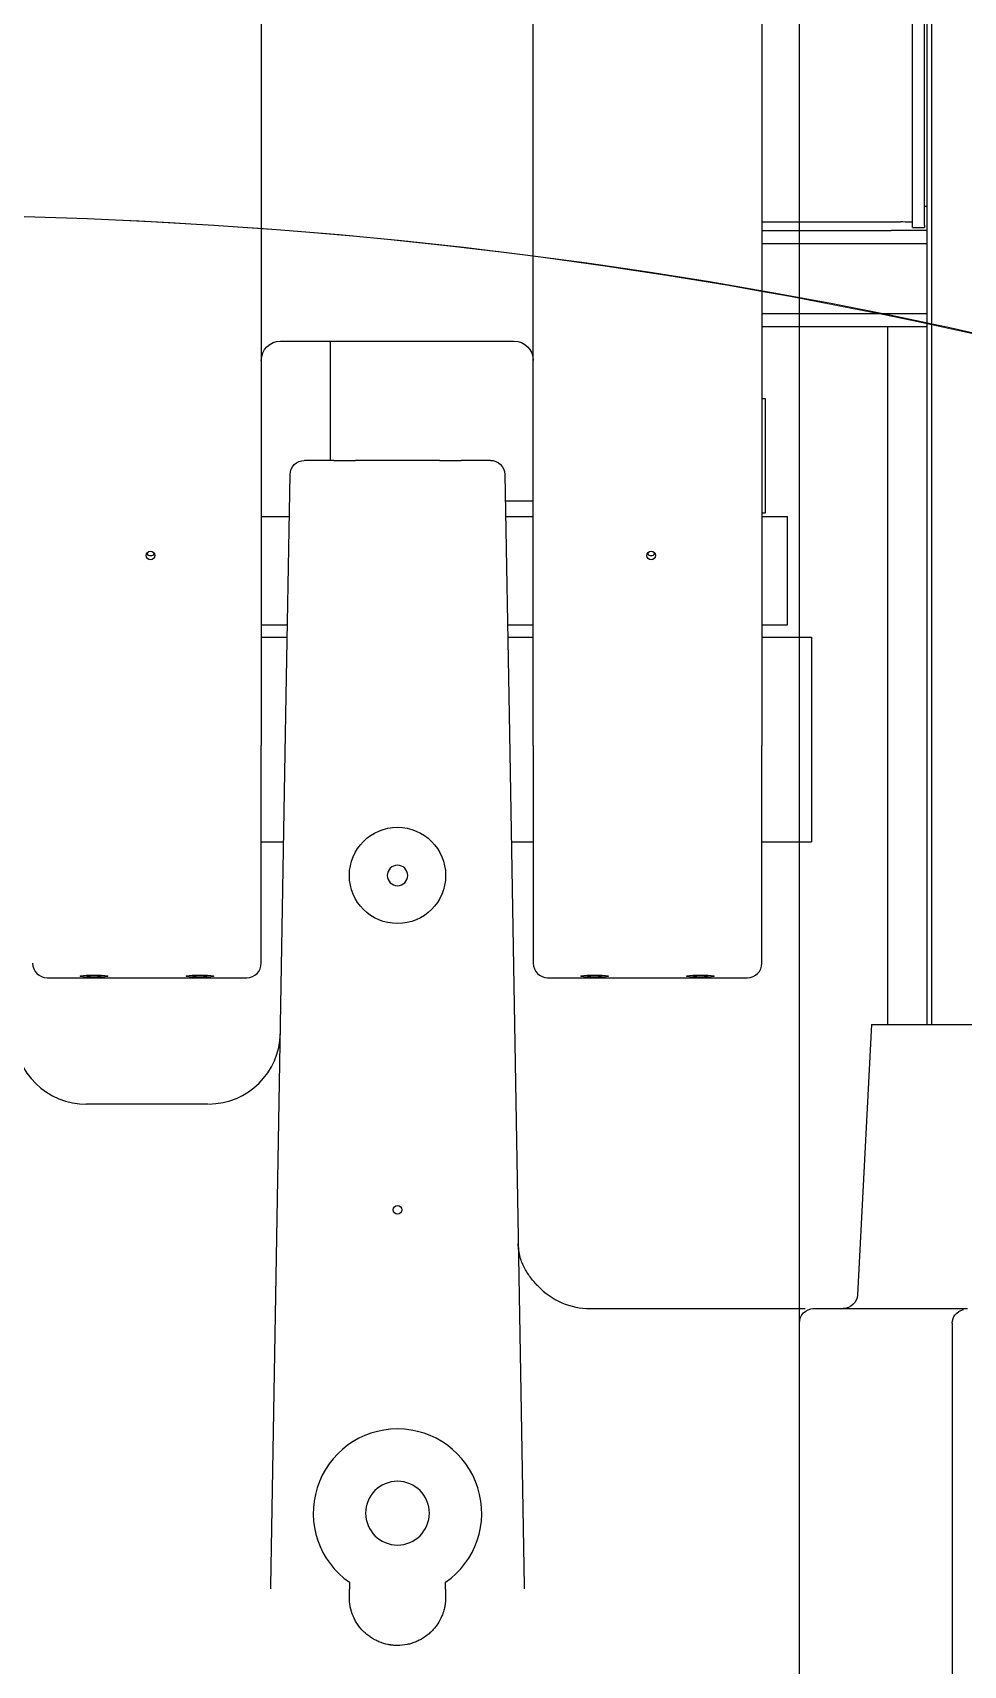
# Model space of a CAD drawing. Header units: millimetres. Extents: x 10462777 to 22643323, y 453826 to 1389191.
# Drawn here: x 11299397 to 11299784, y 598329 to 599007 of the extents above; entities that cross this region are included whole.
import ezdxf

# ---------------------------------------------------------------- set-up
doc = ezdxf.new("R2010")
doc.units = ezdxf.units.MM
doc.header["$LTSCALE"] = 200
doc.header["$MEASUREMENT"] = 0
doc.linetypes.add('PHANTOM', pattern=[2.5, 1.25, -0.25, 0.25, -0.25, 0.25, -0.25])
doc.layers.get('0').update_dxf_attribs({"linetype": 'CONTINUOUS'})
doc.layers.add('2', color=2, linetype='CONTINUOUS')
doc.layers.add('DV1_DEFAULT', color=7, linetype='CONTINUOUS')
doc.layers.add('LAYOUT', color=8, linetype='CONTINUOUS', lineweight=25)
doc.layers.add('TOP$23', color=7, linetype='CONTINUOUS', true_color=0xffffff)

# ---------------------------------------------------------------- blocks, each defined once
blk = doc.blocks.new('r710ic')
at = {"layer": 'DV1_DEFAULT', "color": 7, "linetype": 'Continuous', "lineweight": 0}
blk.add_arc((272041.37, 104232.63), 2050.12, 337.10565, 23.79911, dxfattribs=at)
at = {"layer": 'LAYOUT', "color": 3}
blk.add_circle((272041.37, 104232.63), 2050.12, dxfattribs=at)
blk = doc.blocks.new('A$C7DA30AB0')
at = {"layer": 'LAYOUT', "color": 6, "linetype": 'PHANTOM'}
blk.add_circle((3030.45, 3025.99, 0), 2693.02, dxfattribs=at)

msp = doc.modelspace()

# ---------------------------------------------------------------- linework, layer by layer
at = {"layer": '2', "color": 252, "linetype": 'Continuous'}
for p, q in [((11299762.78953, 598927.0922, 0), (11299762.78953, 599320.30089, 0)), ((11299767.7896, 598927.0922, 0), (11299767.7896, 599320.30089, 0)), ((11299768.78961, 599320.24504, 0), (11299768.78961, 598594.85162, 0)), ((11299770.78964, 598594.84896, 0), (11299770.78964, 599320.27755, 0)), ((11299492.18568, 599302.40647, 0), (11299492.18568, 598710.86104, 0)), ((11299605.18729, 598710.86104, 0), (11299605.18729, 599302.40647, 0)), ((11299700.18864, 599302.40647, 0), (11299700.18864, 598710.86104, 0)), ((11299768.78961, 598934.7991, 0), (11299767.78954, 598934.7991, 0)), ((11299700.17748, 598928.34733, 0), (11299757.78946, 598928.34733, 0)), ((11299762.78953, 598926.09219, 0), (11299762.78953, 598927.0922, 0)), ((11299762.78953, 598926.09219, 0), (11299767.7896, 598926.09219, 0)), ((11299767.7896, 598927.0922, 0), (11299767.7896, 598926.09219, 0)), ((11299768.78301, 598919.29888, 0), (11299700.17273, 598919.29888, 0)), ((11299700.1772, 598924.79896, 0), (11299753.94321, 598924.79896, 0)), ((11299767.37881, 598924.79896, 0), (11299753.94101, 598924.79896, 0)), ((11299768.78961, 598924.79896, 0), (11299767.38399, 598924.79896, 0)), ((11299700.17273, 598890.29847, 0), (11299768.78301, 598890.29847, 0)), ((11299500.1858, 598878.83705, 0), (11299597.18718, 598878.83705, 0)), ((11299520.78609, 598878.83784, 0), (11299520.78609, 598829.2976, 0)), ((11299768.78396, 598884.79839, 0), (11299700.17368, 598884.79839, 0)), ((11299752.53938, 598594.7878, 0), (11299752.53938, 598884.77212, 0)), ((11299701.68866, 598854.8856, 0), (11299700.18864, 598854.8856, 0)), ((11299701.68866, 598849.53192, 0), (11299701.68866, 598854.8856, 0)), ((11299701.68866, 598831.63642, 0), (11299701.68866, 598849.53192, 0)), ((11299701.68866, 598825.02485, 0), (11299701.68866, 598831.63642, 0)), ((11299701.68866, 598807.46416, 0), (11299701.68866, 598825.02485, 0)), ((11299593.57531, 598812.47523, 0), (11299605.1887, 598812.47523, 0)), ((11299492.18424, 598805.94727, 0), (11299503.87651, 598805.94727, 0)), ((11299593.68618, 598805.94727, 0), (11299605.19219, 598805.94727, 0)), ((11299700.18864, 598807.42924, 0), (11299701.68866, 598807.42924, 0)), ((11299700.19049, 598805.94727, 0), (11299710.78879, 598805.94727, 0)), ((11299701.68866, 598807.46416, 0), (11299701.68866, 598807.42924, 0)), ((11299710.78879, 598760.94663, 0), (11299710.78879, 598805.94727, 0)), ((11299492.18424, 598760.94663, 0), (11299503.09083, 598760.94663, 0)), ((11299594.47306, 598760.94663, 0), (11299605.19219, 598760.94663, 0)), ((11299700.19049, 598760.94663, 0), (11299710.78879, 598760.94663, 0)), ((11299492.17404, 598755.79656, 0), (11299502.99193, 598755.79656, 0)), ((11299594.56058, 598755.79656, 0), (11299605.17791, 598755.79656, 0)), ((11299700.1795, 598755.79656, 0), (11299720.78893, 598755.79656, 0)), ((11299720.78893, 598755.79656, 0), (11299720.78893, 598670.79535, 0)), ((11299492.18568, 598620.29463, 0), (11299492.18568, 598710.86104, 0)), ((11299605.18729, 598710.86104, 0), (11299605.18729, 598620.29463, 0)), ((11299700.18864, 598620.29463, 0), (11299700.18864, 598710.86104, 0)), ((11299492.17404, 598670.79535, 0), (11299501.5173, 598670.79535, 0)), ((11299596.047, 598670.79535, 0), (11299605.17791, 598670.79535, 0)), ((11299700.1795, 598670.79535, 0), (11299720.78893, 598670.79535, 0)), ((11299403.18442, 598614.29455, 0), (11299486.1856, 598614.29455, 0)), ((11299611.18737, 598614.29455, 0), (11299694.18855, 598614.29455, 0))]:
    msp.add_line(p, q, dxfattribs=at)
at = {"layer": '2', "color": 124, "linetype": 'Continuous'}
for p, q in [((11299522.34371, 598829.2976, 0), (11299510.18212, 598829.2976, 0)), ((11299566.34434, 598829.2976, 0), (11299531.27925, 598829.2976, 0)), ((11299587.39085, 598829.2976, 0), (11299575.27988, 598829.2976, 0)), ((11299502.44216, 598723.67224, 0), (11299504.18295, 598823.40223, 0)), ((11299593.39002, 598823.40223, 0), (11299595.13082, 598723.67224, 0)), ((11299496.11946, 598361.44537, 0), (11299502.44216, 598723.67224, 0)), ((11299595.13082, 598723.67224, 0), (11299601.45351, 598361.44537, 0)), ((11299745.78929, 598594.79427, 0), (11299739.90307, 598482.47866, 0)), ((11299745.78929, 598594.79427, 0), (11300005.79298, 598594.79427, 0)), ((11299470.13522, 598561.7938, 0), (11299419.4348, 598561.7938, 0)), ((11299628.92145, 598476.7926, 0), (11299709.78877, 598476.7926, 0)), ((11299721.44003, 598476.7926, 0), (11299721.78895, 598476.7926, 0)), ((11299721.78895, 598476.7926, 0), (11299785.64923, 598476.7926, 0)), ((11299715.78886, 598346.04243, 0), (11299715.78886, 598470.79251, 0)), ((11299779.29829, 598470.79251, 0), (11299779.29829, 598267.00326, 0)), ((11299528.7862, 598363.06817, 0), (11299528.7862, 598360.25138, 0)), ((11299568.78677, 598360.25138, 0), (11299568.78677, 598363.06817, 0)), ((11299528.7862, 598356.79089, 0), (11299528.7862, 598360.25138, 0)), ((11299568.78677, 598360.25138, 0), (11299568.78677, 598356.79089, 0))]:
    msp.add_line(p, q, dxfattribs=at)
for centre, radius in [((11299548.78649, 598656.79515, 0), 20.00028), ((11299548.78649, 598517.79318, 0), 1.80003)]:
    msp.add_circle(centre, radius, dxfattribs=at)
at = {"layer": '2', "color": 124, "linetype": 'Continuous', "extrusion": (0, 0, -1)}
for centre, radius in [((-11299548.78649, 598656.79515, 0), 4.25006), ((-11299548.78649, 598391.79139, 0), 13.25019)]:
    msp.add_circle(centre, radius, dxfattribs=at)
at = {"layer": '2', "color": 252, "linetype": 'Continuous', "extrusion": (0, 0, -1)}
for centre, start, end in [((-11299500.1858, 598870.83693, 0), 0, 90), ((-11299597.18718, 598870.83693, 0), 90, 180)]:
    msp.add_arc(centre, 8.00011, start, end, dxfattribs=at)
at = {"layer": '2', "color": 124, "linetype": 'Continuous', "extrusion": (0, 0, -1)}
for centre, start, end in [((-11299510.18212, 598823.29752, 0), 0.99999996, 88.44733529), ((-11299587.39085, 598823.29752, 0), 90.00146294, 179.00000004), ((-11299733.91121, 598482.79268, 0), 183.00000004, 270), ((-11299721.78895, 598470.79251, 0), 0, 90)]:
    msp.add_arc(centre, 6.00009, start, end, dxfattribs=at)
at = {"layer": '2', "color": 252, "linetype": 'Continuous'}
for centre, start, end in [((11299403.18442, 598620.29463, 0), 180, 270), ((11299486.1856, 598620.29463, 0), 270, 0), ((11299611.18737, 598620.29463, 0), 180, 270), ((11299694.18855, 598620.29463, 0), 270, 0)]:
    msp.add_arc(centre, 6.00009, start, end, dxfattribs=at)
at = {"layer": '2', "color": 124, "linetype": 'Continuous'}
for centre, radius, start, end in [((11299419.4348, 598591.79423, 0), 30.00043, 180.99999996, 270.5142939), ((11299470.13522, 598591.79423, 0), 30.00043, 270.40924536, 359.00000004), ((11299628.92145, 598506.79302, 0), 30.00043, 223.3480506, 270), ((11299548.78649, 598391.79139, 0), 35.0005, 304.84990454, 235.15009546)]:
    msp.add_arc(centre, radius, start, end, dxfattribs=at)
at = {"layer": '2', "color": 252, "linetype": 'Continuous'}
for centre, major_axis, ratio, start_param, end_param in [((11299757.78946, 598928.2186, 0), (5.00007, 0), 0.025747205, 0, 1.570796327), ((11299446.18503, 598791.4739, 0), (-1.80003, 0), 0.994179885, 0.502554457, 2.639034506), ((11299654.18799, 598791.4739, 0), (-1.80003, 0), 0.994179885, 0.502554457, 2.639034506)]:
    msp.add_ellipse(centre, major_axis=major_axis, ratio=ratio, start_param=start_param, end_param=end_param, dxfattribs=at)
for centre in [(11299446.18503, 598789.75016, 0), (11299654.18799, 598789.75016, 0)]:
    msp.add_ellipse(centre, major_axis=(-1.80003, 0), ratio=0.994179885, dxfattribs=at)
at = {"layer": '2', "color": 172, "linetype": 'Continuous'}
for centre in [(11299421.18468, 598614.92022, 0), (11299424.18472, 598614.92022, 0), (11299465.1853, 598614.92022, 0), (11299468.18534, 598614.92022, 0), (11299629.18763, 598614.92022, 0), (11299632.18767, 598614.92022, 0), (11299673.18825, 598614.92022, 0), (11299676.1883, 598614.92022, 0)]:
    msp.add_ellipse(centre, major_axis=(4.25006, 0), ratio=0.107732801, dxfattribs=at)
at = {"layer": '2', "color": 124, "linetype": 'Continuous', "extrusion": (0, 0, -1)}
msp.add_ellipse((11299786.22659, 598470.79251, 0), major_axis=(6.9283, 0), ratio=0.866025404, start_param=3.141592654, end_param=4.372552071, dxfattribs=at)
at = {"layer": '2', "color": 124, "linetype": 'Continuous'}
for centre, major_axis, ratio, start_param, end_param in [((11299466.12372, 598361.97535, 0), (0.62667, 36.79324), 0.815260537, 4.683424297, 4.711870583), ((11299631.44917, 598361.97534, 0), (0.62668, -36.79318), 0.815259284, 4.712907246, 4.741353576)]:
    msp.add_ellipse(centre, major_axis=major_axis, ratio=ratio, start_param=start_param, end_param=end_param, dxfattribs=at)
for points, knots in [([(11299522.28611, 598829.2976, 0), (11299522.28604, 598829.29761, 0), (11299522.29312, 598829.29731, 0), (11299522.32204, 598829.2961, 0), (11299522.34386, 598829.2952, 0), (11299522.42996, 598829.29166, 0), (11299522.51489, 598829.28821, 0), (11299522.68384, 598829.28167, 0), (11299522.74755, 598829.27925, 0), (11299522.88686, 598829.27411, 0), (11299522.96246, 598829.27138, 0), (11299523.20672, 598829.26288, 0), (11299523.39264, 598829.25676, 0), (11299523.81248, 598829.24433, 0), (11299524.04013, 598829.2382, 0), (11299524.40557, 598829.22968, 0), (11299524.53149, 598829.22696, 0), (11299524.79173, 598829.22181, 0), (11299524.92662, 598829.21938, 0), (11299525.33557, 598829.21282, 0), (11299525.61607, 598829.20936, 0), (11299526.04849, 598829.20581, 0), (11299526.19492, 598829.2049, 0), (11299526.49044, 598829.20368, 0), (11299526.63773, 598829.20338, 0), (11299527.07826, 598829.20337, 0), (11299527.37017, 598829.20457, 0), (11299527.80529, 598829.20811, 0), (11299527.94998, 598829.20959, 0), (11299528.23204, 598829.21301, 0), (11299528.50846, 598829.21693, 0), (11299528.77375, 598829.22168, 0), (11299529.0334, 598829.2268, 0), (11299529.16101, 598829.22955, 0), (11299529.5307, 598829.23815, 0), (11299529.75746, 598829.24426, 0), (11299530.06894, 598829.25348, 0), (11299530.16796, 598829.25656, 0), (11299530.35608, 598829.26264, 0), (11299530.44475, 598829.26563, 0), (11299530.6902, 598829.27418, 0), (11299530.8286, 598829.27936, 0), (11299530.9982, 598829.28592, 0), (11299531.04858, 598829.28791, 0), (11299531.13464, 598829.29135, 0), (11299531.17042, 598829.29281, 0), (11299531.25641, 598829.29634, 0), (11299531.28579, 598829.29758, 0), (11299531.28623, 598829.2976, 0)], [0, 0, 0, 0, 0.031248885, 0.031248885, 0.062504139, 0.062504139, 0.125014648, 0.125014648, 0.156269902, 0.156269902, 0.187525156, 0.187525156, 0.250035664, 0.250035664, 0.312546172, 0.312546172, 0.343801426, 0.343801426, 0.375056681, 0.375056681, 0.437567189, 0.437567189, 0.468822443, 0.468822443, 0.500077697, 0.500077697, 0.562588205, 0.562588205, 0.59384346, 0.59384346, 0.625098714, 0.656353968, 0.656353968, 0.687609222, 0.687609222, 0.75011973, 0.75011973, 0.781374984, 0.781374984, 0.812630239, 0.812630239, 0.875140747, 0.875140747, 0.906396001, 0.906396001, 0.937651255, 0.937651255, 1, 1, 1, 1]), ([(11299566.28674, 598829.2976, 0), (11299566.28666, 598829.29761, 0), (11299566.29374, 598829.29731, 0), (11299566.32266, 598829.2961, 0), (11299566.34449, 598829.2952, 0), (11299566.43058, 598829.29166, 0), (11299566.51552, 598829.28821, 0), (11299566.68447, 598829.28167, 0), (11299566.74818, 598829.27925, 0), (11299566.88748, 598829.27411, 0), (11299566.96309, 598829.27138, 0), (11299567.20735, 598829.26288, 0), (11299567.39327, 598829.25676, 0), (11299567.8131, 598829.24433, 0), (11299568.04076, 598829.2382, 0), (11299568.4062, 598829.22968, 0), (11299568.53212, 598829.22696, 0), (11299568.79235, 598829.22181, 0), (11299568.92724, 598829.21938, 0), (11299569.33619, 598829.21282, 0), (11299569.6167, 598829.20936, 0), (11299570.04912, 598829.20581, 0), (11299570.19555, 598829.2049, 0), (11299570.49106, 598829.20368, 0), (11299570.63835, 598829.20338, 0), (11299571.07889, 598829.20337, 0), (11299571.37079, 598829.20457, 0), (11299571.80591, 598829.20811, 0), (11299571.9506, 598829.20959, 0), (11299572.23267, 598829.21301, 0), (11299572.50908, 598829.21693, 0), (11299572.77437, 598829.22168, 0), (11299573.03403, 598829.2268, 0), (11299573.16163, 598829.22955, 0), (11299573.53132, 598829.23815, 0), (11299573.75809, 598829.24426, 0), (11299574.06957, 598829.25348, 0), (11299574.16858, 598829.25656, 0), (11299574.3567, 598829.26264, 0), (11299574.44537, 598829.26563, 0), (11299574.69083, 598829.27418, 0), (11299574.82922, 598829.27936, 0), (11299574.99883, 598829.28592, 0), (11299575.0492, 598829.28791, 0), (11299575.13526, 598829.29135, 0), (11299575.17104, 598829.29281, 0), (11299575.25704, 598829.29634, 0), (11299575.28641, 598829.29758, 0), (11299575.28686, 598829.2976, 0)], [0, 0, 0, 0, 0.031248879, 0.031248879, 0.062504133, 0.062504133, 0.125014642, 0.125014642, 0.156269896, 0.156269896, 0.187525151, 0.187525151, 0.25003566, 0.25003566, 0.312546168, 0.312546168, 0.343801423, 0.343801423, 0.375056677, 0.375056677, 0.437567186, 0.437567186, 0.46882244, 0.46882244, 0.500077695, 0.500077695, 0.562588203, 0.562588203, 0.593843458, 0.593843458, 0.625098712, 0.656353966, 0.656353966, 0.687609221, 0.687609221, 0.75011973, 0.75011973, 0.781374984, 0.781374984, 0.812630238, 0.812630238, 0.875140747, 0.875140747, 0.906396002, 0.906396002, 0.937651256, 0.937651256, 1, 1, 1, 1]), ([(11299607.10522, 598486.19988, 0), (11299606.13944, 598487.22302, 0), (11299605.16464, 598488.32045, 0), (11299603.31514, 598490.7233, 0), (11299602.4392, 598492.02824, 0), (11299601.28357, 598494.20008, 0), (11299600.92362, 598494.96349, 0), (11299600.28309, 598496.54977, 0), (11299600.00151, 598497.37369, 0), (11299599.29429, 598499.94597, 0), (11299599.00372, 598501.79397, 0), (11299598.96863, 598503.80392, 0)], [0, 0, 0, 0, 0.25, 0.25, 0.5, 0.5, 0.625, 0.625, 0.75, 0.75, 1, 1, 1, 1]), ([(11299709.78877, 598476.7926, 0), (11299709.94303, 598476.7926, 0), (11299710.09856, 598476.7926, 0), (11299710.40826, 598476.7926, 0), (11299710.87254, 598476.7926, 0), (11299711.33524, 598476.7926, 0), (11299712.2564, 598476.7926, 0), (11299712.86487, 598476.7926, 0), (11299714.65603, 598476.7926, 0), (11299715.8057, 598476.7926, 0), (11299717.34833, 598476.7926, 0), (11299717.81671, 598476.7926, 0), (11299718.25698, 598476.7926, 0)], [0, 0, 0, 0, 0.050695784, 0.050695784, 0.101391569, 0.202783137, 0.202783137, 0.405566275, 0.405566275, 0.81113255, 0.81113255, 1, 1, 1, 1]), ([(11299568.78677, 598356.79089, 0), (11299568.78677, 598356.12349, 0), (11299568.75346, 598355.46287, 0), (11299568.62315, 598354.15457, 0), (11299568.52616, 598353.5069, 0), (11299568.26942, 598352.22424, 0), (11299568.10969, 598351.58925, 0), (11299567.87023, 598350.80346, 0), (11299567.82034, 598350.6467, 0), (11299567.71654, 598350.33399, 0), (11299567.66258, 598350.17789, 0), (11299567.49552, 598349.71333, 0), (11299567.37703, 598349.40781, 0), (11299566.74979, 598347.90063, 0), (11299566.13779, 598346.75954, 0), (11299565.23662, 598345.41065, 0), (11299565.04951, 598345.14478, 0), (11299564.6613, 598344.62093, 0), (11299564.45986, 598344.36259, 0), (11299563.84058, 598343.6072, 0), (11299563.40608, 598343.12723, 0), (11299562.49452, 598342.21289, 0), (11299562.01745, 598341.77852, 0), (11299561.02008, 598340.95521, 0), (11299560.49979, 598340.56627, 0), (11299559.68537, 598340.01791, 0), (11299559.40786, 598339.84082, 0), (11299558.84755, 598339.50235, 0), (11299558.56401, 598339.34046, 0), (11299557.70332, 598338.87647, 0), (11299557.11613, 598338.59604, 0), (11299555.91465, 598338.09263, 0), (11299555.30037, 598337.86966, 0), (11299554.35783, 598337.57945, 0), (11299554.04012, 598337.4901, 0), (11299553.39743, 598337.32655, 0), (11299553.0717, 598337.25225, 0), (11299551.44422, 598336.92353, 0), (11299550.13322, 598336.79239, 0), (11299548.15332, 598336.78974, 0), (11299547.49111, 598336.82143, 0), (11299546.66044, 598336.90323, 0), (11299546.49414, 598336.92171, 0), (11299546.16334, 598336.96267, 0), (11299545.99856, 598336.98517, 0), (11299545.5061, 598337.05867, 0), (11299545.18027, 598337.11564, 0), (11299543.56323, 598337.43967, 0), (11299542.30807, 598337.82299, 0), (11299540.78619, 598338.45744, 0), (11299540.48364, 598338.59247, 0), (11299539.88951, 598338.87544, 0), (11299539.59724, 598339.02363, 0), (11299538.7344, 598339.4879, 0), (11299538.17778, 598339.82364, 0), (11299537.10054, 598340.54679, 0), (11299536.57992, 598340.9342, 0), (11299535.82594, 598341.5547, 0), (11299535.5789, 598341.76831, 0), (11299535.09481, 598342.20815, 0), (11299534.85919, 598342.43307, 0), (11299533.71236, 598343.58223, 0), (11299532.894, 598344.57946, 0), (11299531.99227, 598345.92487, 0), (11299531.81804, 598346.19894, 0), (11299531.48202, 598346.7573, 0), (11299531.31991, 598347.04218, 0), (11299530.85483, 598347.90851, 0), (11299530.57519, 598348.49737, 0), (11299529.82505, 598350.29741, 0), (11299529.4424, 598351.54177, 0), (11299529.11653, 598353.15598, 0), (11299529.05901, 598353.48207, 0), (11299528.95999, 598354.13916, 0), (11299528.91872, 598354.46857, 0), (11299528.81954, 598355.45939, 0), (11299528.7862, 598356.12338, 0), (11299528.7862, 598356.79089, 0)], [0, 0, 0, 0, 0.03125, 0.03125, 0.0625, 0.0625, 0.09375, 0.09375, 0.1015625, 0.1015625, 0.109375, 0.109375, 0.125, 0.125, 0.1875, 0.1875, 0.203125, 0.203125, 0.21875, 0.21875, 0.25, 0.25, 0.28125, 0.28125, 0.3125, 0.3125, 0.328125, 0.328125, 0.34375, 0.34375, 0.375, 0.375, 0.40625, 0.40625, 0.421875, 0.421875, 0.4375, 0.4375, 0.5, 0.5, 0.53125, 0.53125, 0.5390625, 0.5390625, 0.546875, 0.546875, 0.5625, 0.5625, 0.625, 0.625, 0.640625, 0.640625, 0.65625, 0.65625, 0.6875, 0.6875, 0.71875, 0.71875, 0.734375, 0.734375, 0.75, 0.75, 0.8125, 0.8125, 0.828125, 0.828125, 0.84375, 0.84375, 0.875, 0.875, 0.9375, 0.9375, 0.953125, 0.953125, 0.96875, 0.96875, 1, 1, 1, 1])]:
    msp.add_open_spline(points, degree=3, knots=knots, dxfattribs=at)
at = {"layer": 'TOP$23', "linetype": 'Continuous'}
msp.add_line((11299715.66913, 600981.71124), (11299715.66913, 598196.71124), dxfattribs=at)

# ---------------------------------------------------------------- block references
at = {"ltscale": 10, "rotation": 180}
msp.add_blockref('A$C7DA30AB0', (11304764.24811, 600747.76955, 0), dxfattribs=at)
at = {"layer": 'LAYOUT', "color": 2, "rotation": 89.99999999999999}
msp.add_blockref('r710ic', (11403573.40786, 324839.74027, 0), dxfattribs=at)

doc.saveas('drawing.dxf')
